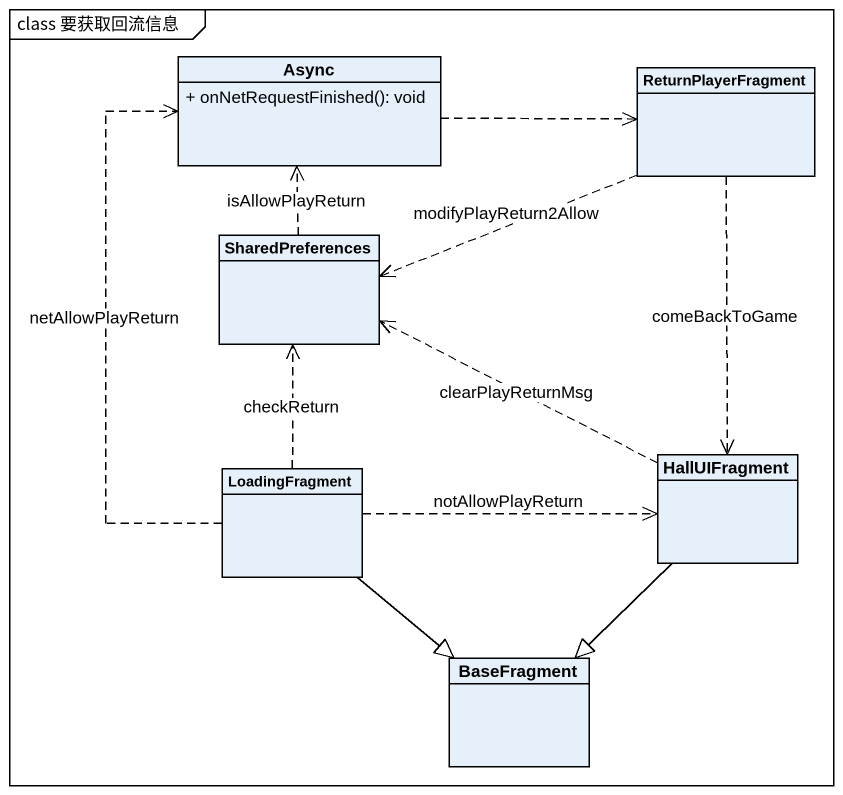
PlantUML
@startuml
mainframe class 要获取回流信息
hide circle
hide empty members
skinparam classAttributeIconSize 0
class Async {
  + onNetRequestFinished(): void
}
class ReturnPlayerFragment
class SharedPreferences
class LoadingFragment
class HallUIFragment
class BaseFragment
Async .right.> ReturnPlayerFragment
ReturnPlayerFragment .left.> SharedPreferences : modifyPlayReturn2Allow
ReturnPlayerFragment ..> HallUIFragment : comeBackToGame
SharedPreferences .up.> Async : isAllowPlayReturn
LoadingFragment .up.> Async : netAllowPlayReturn
LoadingFragment .up.> SharedPreferences : checkReturn
LoadingFragment .right.> HallUIFragment : notAllowPlayReturn
LoadingFragment --|> BaseFragment
HallUIFragment .left.> SharedPreferences : clearPlayReturnMsg
HallUIFragment --|> BaseFragment
@enduml
